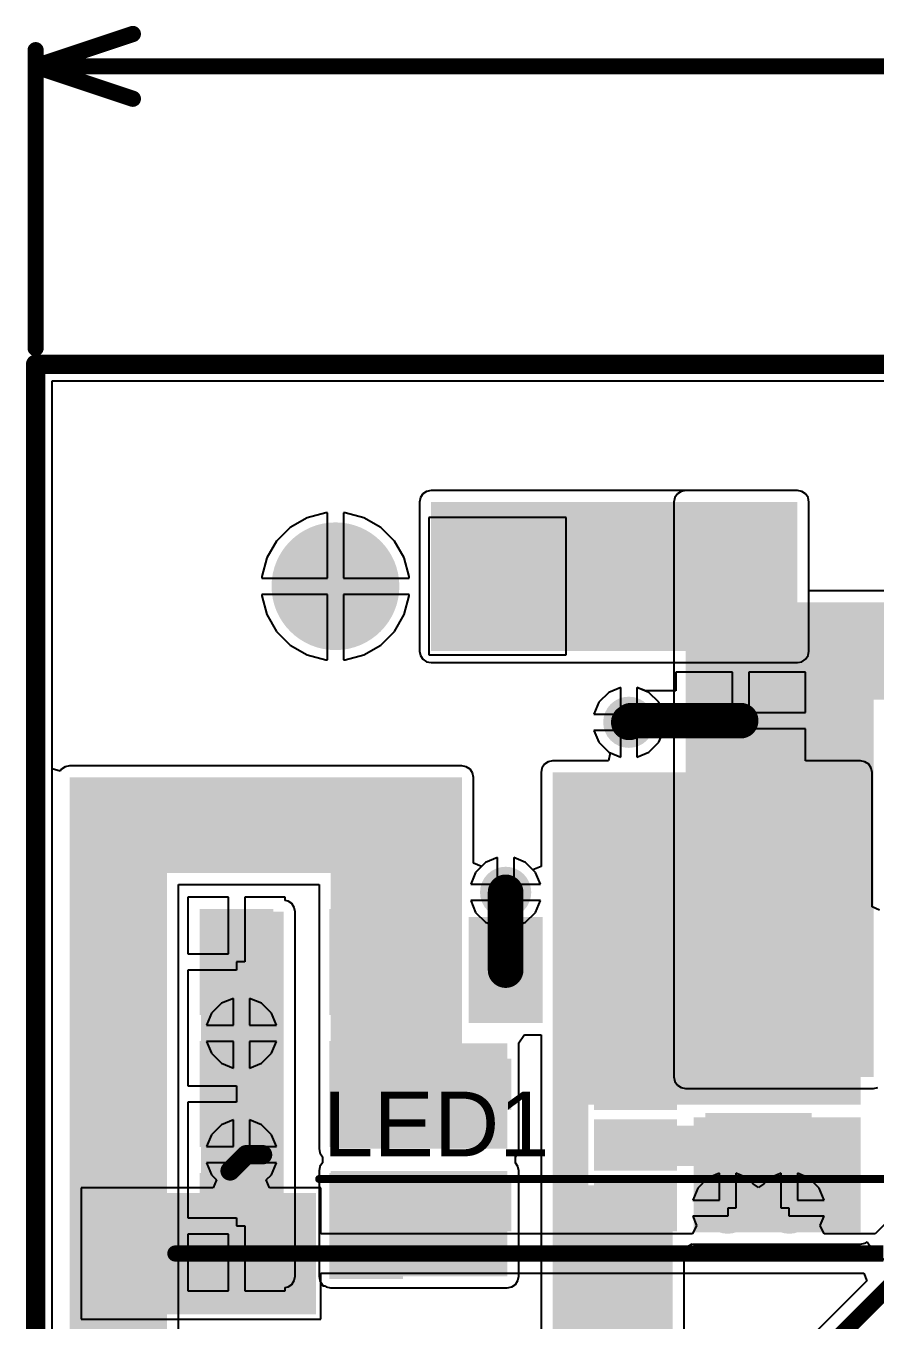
# Model space of a CAD drawing. Header units: millimetres. Extents: x -48 to 200, y -49 to 27.
# Drawn here: x -0.073 to 0.451, y 1.341 to 2.14 of the extents above; entities that cross this region are included whole.
import ezdxf

# ---------------------------------------------------------------- set-up
doc = ezdxf.new("R2010")
doc.units = ezdxf.units.MM
doc.header["$MEASUREMENT"] = 0
for name, color, linetype in [('BottomLayer', 5, 'Continuous'), ('BottomPaste', 16, 'Continuous'), ('BottomSolder', 6, 'Continuous'), ('Mechanical1', 6, 'Continuous'), ('Mechanical2', 216, 'Continuous'), ('MultiLayer', 9, 'Continuous'), ('PadHoleLayer', 156, 'Continuous'), ('TopLayer', 1, 'Continuous'), ('TopOverlay', 2, 'Continuous'), ('TopPaste', 8, 'Continuous'), ('TopSolder', 216, 'Continuous'), ('ViaHoleLayer', 16, 'Continuous')]:
    doc.layers.add(name, color=color, linetype=linetype)
doc.styles.add('Arial', font='', dxfattribs={"height": 0.2})
doc.styles.get('Arial').set_extended_font_data('Arial')

# ---------------------------------------------------------------- blocks, each defined once
blk = doc.blocks.new('ACDC56_41SURKWA_F01_20')
at = {"layer": 'TopLayer'}
blk.add_hatch(color=1, dxfattribs=at).paths.add_polyline_path([(0.44094, -0.48346), (0.30709, -0.48346), (0.30709, -0.41654), (0.44094, -0.41654)])
at = {"layer": 'TopPaste'}
blk.add_hatch(color=8, dxfattribs=at).paths.add_polyline_path([(0.44094, -0.48346), (0.30709, -0.48346), (0.30709, -0.41654), (0.44094, -0.41654)])
at = {"layer": 'TopSolder'}
blk.add_hatch(color=216, dxfattribs=at).paths.add_polyline_path([(0.44494, -0.48746), (0.30309, -0.48746), (0.30309, -0.41254), (0.44494, -0.41254)])
at = {"layer": 'TopOverlay', "const_width": 0.005}
blk.add_lwpolyline([(0.301, -0.496), (-0.303, -0.496)], dxfattribs=at)
at = {"layer": 'TopOverlay', "const_width": 0.0025}
blk.add_lwpolyline([(0.29975, -0.496, 1), (0.30225, -0.496, 1)], format="xyb", close=True, dxfattribs=at)
blk = doc.blocks.new('SOT_23_5_B_38')
at = {"layer": 'BottomLayer'}
for points in [[(-0.07283, 0.04921), (-0.02953, 0.04921), (-0.02953, 0.02559), (-0.07283, 0.02559)], [(0.02953, 0.04921), (0.07283, 0.04921), (0.07283, 0.02559), (0.02953, 0.02559)], [(-0.07283, 0.01181), (-0.02953, 0.01181), (-0.02953, -0.01181), (-0.07283, -0.01181)], [(-0.07283, -0.02559), (-0.02953, -0.02559), (-0.02953, -0.04921), (-0.07283, -0.04921)], [(0.02953, -0.02559), (0.07283, -0.02559), (0.07283, -0.04921), (0.02953, -0.04921)]]:
    blk.add_hatch(color=5, dxfattribs=at).paths.add_polyline_path(points)
at = {"layer": 'BottomPaste'}
for points in [[(-0.07283, 0.04921), (-0.02953, 0.04921), (-0.02953, 0.02559), (-0.07283, 0.02559)], [(0.02953, 0.04921), (0.07283, 0.04921), (0.07283, 0.02559), (0.02953, 0.02559)], [(-0.07283, 0.01181), (-0.02953, 0.01181), (-0.02953, -0.01181), (-0.07283, -0.01181)], [(-0.07283, -0.02559), (-0.02953, -0.02559), (-0.02953, -0.04921), (-0.07283, -0.04921)], [(0.02953, -0.02559), (0.07283, -0.02559), (0.07283, -0.04921), (0.02953, -0.04921)]]:
    blk.add_hatch(color=16, dxfattribs=at).paths.add_polyline_path(points)
at = {"layer": 'BottomSolder'}
for points in [[(-0.07683, 0.05321), (-0.02553, 0.05321), (-0.02553, 0.02159), (-0.07683, 0.02159)], [(0.02553, 0.05321), (0.07683, 0.05321), (0.07683, 0.02159), (0.02553, 0.02159)], [(-0.07683, 0.01581), (-0.02553, 0.01581), (-0.02553, -0.01581), (-0.07683, -0.01581)], [(-0.07683, -0.02159), (-0.02553, -0.02159), (-0.02553, -0.05321), (-0.07683, -0.05321)], [(0.02553, -0.02159), (0.07683, -0.02159), (0.07683, -0.05321), (0.02553, -0.05321)]]:
    blk.add_hatch(color=6, dxfattribs=at).paths.add_polyline_path(points)
blk = doc.blocks.new('022232021_B_51')
at = {"layer": 'BottomLayer'}
blk.add_hatch(color=5, dxfattribs=at).paths.add_polyline_path([(-0.08543, 0.03543), (-0.01457, 0.03543), (-0.01457, -0.03543), (-0.08543, -0.03543)])
h = blk.add_hatch(color=5, dxfattribs=at)
edge = h.paths.add_edge_path()
edge.add_arc((0.05, 0), 0.03543, 0, 360)
at = {"layer": 'BottomSolder'}
blk.add_hatch(color=6, dxfattribs=at).paths.add_polyline_path([(-0.08943, 0.03943), (-0.01057, 0.03943), (-0.01057, -0.03943), (-0.08943, -0.03943)])
h = blk.add_hatch(color=6, dxfattribs=at)
edge = h.paths.add_edge_path()
edge.add_arc((0.05, 0), 0.03943, 0, 360)
at = {"layer": 'MultiLayer'}
blk.add_hatch(color=9, dxfattribs=at).paths.add_polyline_path([(-0.08543, 0.03543), (-0.01457, 0.03543), (-0.01457, -0.03543), (-0.08543, -0.03543)])
h = blk.add_hatch(color=9, dxfattribs=at)
edge = h.paths.add_edge_path()
edge.add_arc((0.05, 0), 0.03543, 0, 360)
at = {"layer": 'PadHoleLayer'}
h = blk.add_hatch(color=156, dxfattribs=at)
edge = h.paths.add_edge_path()
edge.add_arc((-0.05, 0), 0.02008, 0, 360)
h = blk.add_hatch(color=156, dxfattribs=at)
edge = h.paths.add_edge_path()
edge.add_arc((0.05, 0), 0.02008, 0, 360)
at = {"layer": 'TopLayer'}
blk.add_hatch(color=1, dxfattribs=at).paths.add_polyline_path([(-0.08543, 0.03543), (-0.01457, 0.03543), (-0.01457, -0.03543), (-0.08543, -0.03543)])
h = blk.add_hatch(color=1, dxfattribs=at)
edge = h.paths.add_edge_path()
edge.add_arc((0.05, 0), 0.03543, 0, 360)
at = {"layer": 'TopSolder'}
blk.add_hatch(color=216, dxfattribs=at).paths.add_polyline_path([(-0.08943, 0.03943), (-0.01057, 0.03943), (-0.01057, -0.03943), (-0.08943, -0.03943)])
h = blk.add_hatch(color=216, dxfattribs=at)
edge = h.paths.add_edge_path()
edge.add_arc((0.05, 0), 0.03943, 0, 360)
blk = doc.blocks.new('CAP_0805_B_56')
at = {"layer": 'BottomLayer'}
for points in [[(-0.06, 0.03), (-0.02, 0.03), (-0.02, -0.03), (-0.06, -0.03)], [(0.02, 0.03), (0.06, 0.03), (0.06, -0.03), (0.02, -0.03)]]:
    blk.add_hatch(color=5, dxfattribs=at).paths.add_polyline_path(points)
at = {"layer": 'BottomPaste'}
for points in [[(-0.06, 0.03), (-0.02, 0.03), (-0.02, -0.03), (-0.06, -0.03)], [(0.02, 0.03), (0.06, 0.03), (0.06, -0.03), (0.02, -0.03)]]:
    blk.add_hatch(color=16, dxfattribs=at).paths.add_polyline_path(points)
at = {"layer": 'BottomSolder'}
for points in [[(-0.06276, 0.03276), (-0.01724, 0.03276), (-0.01724, -0.03276), (-0.06276, -0.03276)], [(0.01724, 0.03276), (0.06276, 0.03276), (0.06276, -0.03276), (0.01724, -0.03276)]]:
    blk.add_hatch(color=6, dxfattribs=at).paths.add_polyline_path(points)
blk = doc.blocks.new('CAP_0805_B_73')
at = {"layer": 'BottomLayer'}
for points in [[(-0.06, 0.03), (-0.02, 0.03), (-0.02, -0.03), (-0.06, -0.03)], [(0.02, 0.03), (0.06, 0.03), (0.06, -0.03), (0.02, -0.03)]]:
    blk.add_hatch(color=5, dxfattribs=at).paths.add_polyline_path(points)
at = {"layer": 'BottomPaste'}
for points in [[(-0.06, 0.03), (-0.02, 0.03), (-0.02, -0.03), (-0.06, -0.03)], [(0.02, 0.03), (0.06, 0.03), (0.06, -0.03), (0.02, -0.03)]]:
    blk.add_hatch(color=16, dxfattribs=at).paths.add_polyline_path(points)
at = {"layer": 'BottomSolder'}
for points in [[(-0.06276, 0.03276), (-0.01724, 0.03276), (-0.01724, -0.03276), (-0.06276, -0.03276)], [(0.01724, 0.03276), (0.06276, 0.03276), (0.06276, -0.03276), (0.01724, -0.03276)]]:
    blk.add_hatch(color=6, dxfattribs=at).paths.add_polyline_path(points)
blk = doc.blocks.new('CAP_0805_B_74')
at = {"layer": 'BottomLayer'}
for points in [[(-0.06, 0.03), (-0.02, 0.03), (-0.02, -0.03), (-0.06, -0.03)], [(0.02, 0.03), (0.06, 0.03), (0.06, -0.03), (0.02, -0.03)]]:
    blk.add_hatch(color=5, dxfattribs=at).paths.add_polyline_path(points)
at = {"layer": 'BottomPaste'}
for points in [[(-0.06, 0.03), (-0.02, 0.03), (-0.02, -0.03), (-0.06, -0.03)], [(0.02, 0.03), (0.06, 0.03), (0.06, -0.03), (0.02, -0.03)]]:
    blk.add_hatch(color=16, dxfattribs=at).paths.add_polyline_path(points)
at = {"layer": 'BottomSolder'}
for points in [[(-0.06276, 0.03276), (-0.01724, 0.03276), (-0.01724, -0.03276), (-0.06276, -0.03276)], [(0.01724, 0.03276), (0.06276, 0.03276), (0.06276, -0.03276), (0.01724, -0.03276)]]:
    blk.add_hatch(color=6, dxfattribs=at).paths.add_polyline_path(points)
blk = doc.blocks.new('CAP_0805_B_75')
at = {"layer": 'BottomLayer'}
for points in [[(-0.06, 0.03), (-0.02, 0.03), (-0.02, -0.03), (-0.06, -0.03)], [(0.02, 0.03), (0.06, 0.03), (0.06, -0.03), (0.02, -0.03)]]:
    blk.add_hatch(color=5, dxfattribs=at).paths.add_polyline_path(points)
at = {"layer": 'BottomPaste'}
for points in [[(-0.06, 0.03), (-0.02, 0.03), (-0.02, -0.03), (-0.06, -0.03)], [(0.02, 0.03), (0.06, 0.03), (0.06, -0.03), (0.02, -0.03)]]:
    blk.add_hatch(color=16, dxfattribs=at).paths.add_polyline_path(points)
at = {"layer": 'BottomSolder'}
for points in [[(-0.06276, 0.03276), (-0.01724, 0.03276), (-0.01724, -0.03276), (-0.06276, -0.03276)], [(0.01724, 0.03276), (0.06276, 0.03276), (0.06276, -0.03276), (0.01724, -0.03276)]]:
    blk.add_hatch(color=6, dxfattribs=at).paths.add_polyline_path(points)
blk = doc.blocks.new('CAP_0805_B_76')
at = {"layer": 'BottomLayer'}
for points in [[(-0.06, 0.03), (-0.02, 0.03), (-0.02, -0.03), (-0.06, -0.03)], [(0.02, 0.03), (0.06, 0.03), (0.06, -0.03), (0.02, -0.03)]]:
    blk.add_hatch(color=5, dxfattribs=at).paths.add_polyline_path(points)
at = {"layer": 'BottomPaste'}
for points in [[(-0.06, 0.03), (-0.02, 0.03), (-0.02, -0.03), (-0.06, -0.03)], [(0.02, 0.03), (0.06, 0.03), (0.06, -0.03), (0.02, -0.03)]]:
    blk.add_hatch(color=16, dxfattribs=at).paths.add_polyline_path(points)
at = {"layer": 'BottomSolder'}
for points in [[(-0.06276, 0.03276), (-0.01724, 0.03276), (-0.01724, -0.03276), (-0.06276, -0.03276)], [(0.01724, 0.03276), (0.06276, 0.03276), (0.06276, -0.03276), (0.01724, -0.03276)]]:
    blk.add_hatch(color=6, dxfattribs=at).paths.add_polyline_path(points)
blk = doc.blocks.new('CAP_0805_B_77')
at = {"layer": 'BottomLayer'}
for points in [[(-0.06, 0.03), (-0.02, 0.03), (-0.02, -0.03), (-0.06, -0.03)], [(0.02, 0.03), (0.06, 0.03), (0.06, -0.03), (0.02, -0.03)]]:
    blk.add_hatch(color=5, dxfattribs=at).paths.add_polyline_path(points)
at = {"layer": 'BottomPaste'}
for points in [[(-0.06, 0.03), (-0.02, 0.03), (-0.02, -0.03), (-0.06, -0.03)], [(0.02, 0.03), (0.06, 0.03), (0.06, -0.03), (0.02, -0.03)]]:
    blk.add_hatch(color=16, dxfattribs=at).paths.add_polyline_path(points)
at = {"layer": 'BottomSolder'}
for points in [[(-0.06276, 0.03276), (-0.01724, 0.03276), (-0.01724, -0.03276), (-0.06276, -0.03276)], [(0.01724, 0.03276), (0.06276, 0.03276), (0.06276, -0.03276), (0.01724, -0.03276)]]:
    blk.add_hatch(color=6, dxfattribs=at).paths.add_polyline_path(points)

msp = doc.modelspace()

# ---------------------------------------------------------------- hatches: boundary and pattern name
at = {"layer": 'BottomLayer'}
for points in [[(0.177, 1.754), (0.403, 1.754), (0.403, 1.846), (0.177, 1.846)], [(0.252, 1.399), (0.274, 1.399), (0.274, 1.679), (0.252, 1.679)], [(0.27, 1.474), (0.442, 1.474), (0.442, 1.679), (0.27, 1.679)], [(-0.046, 0.955), (0.014, 0.955), (0.014, 1.676), (-0.046, 1.676)], [(-0.046, 1.617), (0.196, 1.617), (0.196, 1.676), (-0.046, 1.676)], [(0.115, 1.4468), (0.196, 1.4468), (0.196, 1.676), (0.115, 1.676)], [(0.035, 1.368), (0.086, 1.368), (0.086, 1.593), (0.035, 1.593)], [(0.115, 1.4468), (0.224, 1.4468), (0.224, 1.5118), (0.115, 1.5118)], [(0.339, 1.395), (0.442, 1.395), (0.442, 1.466), (0.339, 1.466)], [(0.282, 1.436), (0.438, 1.436), (0.438, 1.461), (0.282, 1.461)], [(0.115, 1.368), (0.224, 1.368), (0.224, 1.433), (0.115, 1.433)], [(0.252, 0.757), (0.326, 0.757), (0.326, 1.424), (0.252, 1.424)]]:
    msp.add_hatch(color=5, dxfattribs=at).paths.add_polyline_path(points)
h = msp.add_hatch(color=5, dxfattribs=at)
edge = h.paths.add_edge_path()
edge.add_arc((0.349, 1.829), 0.01181, 0, 360)
h = msp.add_hatch(color=5, dxfattribs=at)
edge = h.paths.add_edge_path()
edge.add_arc((0.387, 1.829), 0.01181, 0, 360)
h = msp.add_hatch(color=5, dxfattribs=at)
edge = h.paths.add_edge_path()
edge.add_arc((0.299, 1.71), 0.01181, 0, 360)
h = msp.add_hatch(color=5, dxfattribs=at)
edge = h.paths.add_edge_path()
edge.add_arc((0.223, 1.605), 0.01181, 0, 360)
h = msp.add_hatch(color=5, dxfattribs=at)
edge = h.paths.add_edge_path()
edge.add_arc((0.424, 1.55), 0.01181, 0, 360)
h = msp.add_hatch(color=5, dxfattribs=at)
edge = h.paths.add_edge_path()
edge.add_arc((0.06, 1.518), 0.01181, 0, 360)
h = msp.add_hatch(color=5, dxfattribs=at)
edge = h.paths.add_edge_path()
edge.add_arc((0.424, 1.512), 0.01181, 0, 360)
h = msp.add_hatch(color=5, dxfattribs=at)
edge = h.paths.add_edge_path()
edge.add_arc((0.06, 1.443), 0.01181, 0, 360)
h = msp.add_hatch(color=5, dxfattribs=at)
edge = h.paths.add_edge_path()
edge.add_arc((0.36, 1.41), 0.01181, 0, 360)
h = msp.add_hatch(color=5, dxfattribs=at)
edge = h.paths.add_edge_path()
edge.add_arc((0.398, 1.41), 0.01181, 0, 360)
at = {"layer": 'BottomSolder'}
h = msp.add_hatch(color=6, dxfattribs=at)
edge = h.paths.add_edge_path()
edge.add_arc((0.349, 1.829), 0.01581, 0, 360)
h = msp.add_hatch(color=6, dxfattribs=at)
edge = h.paths.add_edge_path()
edge.add_arc((0.387, 1.829), 0.01581, 0, 360)
h = msp.add_hatch(color=6, dxfattribs=at)
edge = h.paths.add_edge_path()
edge.add_arc((0.299, 1.71), 0.01581, 0, 360)
h = msp.add_hatch(color=6, dxfattribs=at)
edge = h.paths.add_edge_path()
edge.add_arc((0.223, 1.605), 0.01581, 0, 360)
h = msp.add_hatch(color=6, dxfattribs=at)
edge = h.paths.add_edge_path()
edge.add_arc((0.424, 1.55), 0.01581, 0, 360)
h = msp.add_hatch(color=6, dxfattribs=at)
edge = h.paths.add_edge_path()
edge.add_arc((0.06, 1.518), 0.01581, 0, 360)
h = msp.add_hatch(color=6, dxfattribs=at)
edge = h.paths.add_edge_path()
edge.add_arc((0.424, 1.512), 0.01581, 0, 360)
h = msp.add_hatch(color=6, dxfattribs=at)
edge = h.paths.add_edge_path()
edge.add_arc((0.06, 1.443), 0.01581, 0, 360)
h = msp.add_hatch(color=6, dxfattribs=at)
edge = h.paths.add_edge_path()
edge.add_arc((0.36, 1.41), 0.01581, 0, 360)
h = msp.add_hatch(color=6, dxfattribs=at)
edge = h.paths.add_edge_path()
edge.add_arc((0.398, 1.41), 0.01581, 0, 360)
at = {"layer": 'TopLayer'}
for points in [[(0.334, 1.491), (0.403, 1.491), (0.403, 1.846), (0.334, 1.846)], [(0.339, 1.724), (0.707, 1.724), (0.707, 1.784), (0.339, 1.784)], [(0.339, 1.491), (0.45, 1.491), (0.45, 1.764), (0.339, 1.764)]]:
    msp.add_hatch(color=1, dxfattribs=at).paths.add_polyline_path(points)
h = msp.add_hatch(color=1, dxfattribs=at)
edge = h.paths.add_edge_path()
edge.add_arc((0.349, 1.829), 0.01181, 0, 360)
h = msp.add_hatch(color=1, dxfattribs=at)
edge = h.paths.add_edge_path()
edge.add_arc((0.387, 1.829), 0.01181, 0, 360)
h = msp.add_hatch(color=1, dxfattribs=at)
edge = h.paths.add_edge_path()
edge.add_arc((0.299, 1.71), 0.01181, 0, 360)
h = msp.add_hatch(color=1, dxfattribs=at)
edge = h.paths.add_edge_path()
edge.add_arc((0.223, 1.605), 0.01181, 0, 360)
h = msp.add_hatch(color=1, dxfattribs=at)
edge = h.paths.add_edge_path()
edge.add_arc((0.424, 1.55), 0.01181, 0, 360)
h = msp.add_hatch(color=1, dxfattribs=at)
edge = h.paths.add_edge_path()
edge.add_arc((0.06, 1.518), 0.01181, 0, 360)
h = msp.add_hatch(color=1, dxfattribs=at)
edge = h.paths.add_edge_path()
edge.add_arc((0.424, 1.512), 0.01181, 0, 360)
h = msp.add_hatch(color=1, dxfattribs=at)
edge = h.paths.add_edge_path()
edge.add_arc((0.06, 1.443), 0.01181, 0, 360)
h = msp.add_hatch(color=1, dxfattribs=at)
edge = h.paths.add_edge_path()
edge.add_arc((0.36, 1.41), 0.01181, 0, 360)
h = msp.add_hatch(color=1, dxfattribs=at)
edge = h.paths.add_edge_path()
edge.add_arc((0.398, 1.41), 0.01181, 0, 360)
at = {"layer": 'TopSolder'}
h = msp.add_hatch(color=216, dxfattribs=at)
edge = h.paths.add_edge_path()
edge.add_arc((0.349, 1.829), 0.01581, 0, 360)
h = msp.add_hatch(color=216, dxfattribs=at)
edge = h.paths.add_edge_path()
edge.add_arc((0.387, 1.829), 0.01581, 0, 360)
h = msp.add_hatch(color=216, dxfattribs=at)
edge = h.paths.add_edge_path()
edge.add_arc((0.299, 1.71), 0.01581, 0, 360)
h = msp.add_hatch(color=216, dxfattribs=at)
edge = h.paths.add_edge_path()
edge.add_arc((0.223, 1.605), 0.01581, 0, 360)
h = msp.add_hatch(color=216, dxfattribs=at)
edge = h.paths.add_edge_path()
edge.add_arc((0.424, 1.55), 0.01581, 0, 360)
h = msp.add_hatch(color=216, dxfattribs=at)
edge = h.paths.add_edge_path()
edge.add_arc((0.06, 1.518), 0.01581, 0, 360)
h = msp.add_hatch(color=216, dxfattribs=at)
edge = h.paths.add_edge_path()
edge.add_arc((0.424, 1.512), 0.01581, 0, 360)
h = msp.add_hatch(color=216, dxfattribs=at)
edge = h.paths.add_edge_path()
edge.add_arc((0.06, 1.443), 0.01581, 0, 360)
h = msp.add_hatch(color=216, dxfattribs=at)
edge = h.paths.add_edge_path()
edge.add_arc((0.36, 1.41), 0.01581, 0, 360)
h = msp.add_hatch(color=216, dxfattribs=at)
edge = h.paths.add_edge_path()
edge.add_arc((0.398, 1.41), 0.01581, 0, 360)
at = {"layer": 'ViaHoleLayer'}
h = msp.add_hatch(color=16, dxfattribs=at)
edge = h.paths.add_edge_path()
edge.add_arc((0.349, 1.829), 0.00591, 0, 360)
h = msp.add_hatch(color=16, dxfattribs=at)
edge = h.paths.add_edge_path()
edge.add_arc((0.387, 1.829), 0.00591, 0, 360)
h = msp.add_hatch(color=16, dxfattribs=at)
edge = h.paths.add_edge_path()
edge.add_arc((0.299, 1.71), 0.00591, 0, 360)
h = msp.add_hatch(color=16, dxfattribs=at)
edge = h.paths.add_edge_path()
edge.add_arc((0.223, 1.605), 0.00591, 0, 360)
h = msp.add_hatch(color=16, dxfattribs=at)
edge = h.paths.add_edge_path()
edge.add_arc((0.424, 1.55), 0.00591, 0, 360)
h = msp.add_hatch(color=16, dxfattribs=at)
edge = h.paths.add_edge_path()
edge.add_arc((0.06, 1.518), 0.00591, 0, 360)
h = msp.add_hatch(color=16, dxfattribs=at)
edge = h.paths.add_edge_path()
edge.add_arc((0.424, 1.512), 0.00591, 0, 360)
h = msp.add_hatch(color=16, dxfattribs=at)
edge = h.paths.add_edge_path()
edge.add_arc((0.06, 1.443), 0.00591, 0, 360)
h = msp.add_hatch(color=16, dxfattribs=at)
edge = h.paths.add_edge_path()
edge.add_arc((0.36, 1.41), 0.00591, 0, 360)
h = msp.add_hatch(color=16, dxfattribs=at)
edge = h.paths.add_edge_path()
edge.add_arc((0.398, 1.41), 0.00591, 0, 360)

# ---------------------------------------------------------------- linework, layer by layer
at = {"layer": 'BottomLayer'}
for p, q in [((-0.0568, 1.68124), (-0.0568, 1.9208)), ((-0.0568, 1.9208), (3.9228, 1.9208)), ((0.17041, 1.84873), (0.16986, 1.846)), ((0.16986, 1.846), (0.16986, 1.754)), ((0.17195, 1.85105), (0.17041, 1.84873)), ((0.17427, 1.85259), (0.17195, 1.85105)), ((0.177, 1.85314), (0.17427, 1.85259)), ((0.403, 1.85314), (0.177, 1.85314)), ((0.40573, 1.85259), (0.403, 1.85314)), ((0.40805, 1.85105), (0.40573, 1.85259)), ((0.40959, 1.84873), (0.40805, 1.85105)), ((0.41014, 1.846), (0.40959, 1.84873)), ((0.41014, 1.754), (0.41014, 1.846)), ((0.11202, 1.83943), (0.10046, 1.83634)), ((0.113, 1.83943), (0.11202, 1.83943)), ((0.113, 1.799), (0.113, 1.83943)), ((0.12398, 1.83943), (0.123, 1.83943)), ((0.123, 1.83943), (0.123, 1.799)), ((0.13554, 1.83634), (0.12398, 1.83943)), ((0.0901, 1.83036), (0.08164, 1.8219)), ((0.10046, 1.83634), (0.0901, 1.83036)), ((0.1459, 1.83036), (0.13554, 1.83634)), ((0.15436, 1.8219), (0.1459, 1.83036)), ((0.08164, 1.8219), (0.07566, 1.81154)), ((0.16034, 1.81154), (0.15436, 1.8219)), ((0.07566, 1.81154), (0.07257, 1.79998)), ((0.16343, 1.79998), (0.16034, 1.81154)), ((0.07257, 1.79998), (0.07257, 1.799)), ((0.07257, 1.799), (0.113, 1.799)), ((0.123, 1.799), (0.16343, 1.799)), ((0.16343, 1.799), (0.16343, 1.79998)), ((0.113, 1.789), (0.07257, 1.789)), ((0.07257, 1.789), (0.07257, 1.78802)), ((0.07257, 1.78802), (0.07566, 1.77646)), ((0.113, 1.74857), (0.113, 1.789)), ((0.16343, 1.789), (0.123, 1.789)), ((0.123, 1.789), (0.123, 1.74857)), ((0.16034, 1.77646), (0.16343, 1.78802)), ((0.16343, 1.78802), (0.16343, 1.789)), ((0.07566, 1.77646), (0.08164, 1.7661)), ((0.15436, 1.7661), (0.16034, 1.77646)), ((0.08164, 1.7661), (0.0901, 1.75764)), ((0.1459, 1.75764), (0.15436, 1.7661)), ((0.0901, 1.75764), (0.10046, 1.75166)), ((0.10046, 1.75166), (0.11202, 1.74857)), ((0.12398, 1.74857), (0.13554, 1.75166)), ((0.13554, 1.75166), (0.1459, 1.75764)), ((0.16986, 1.754), (0.17041, 1.75127)), ((0.17041, 1.75127), (0.17195, 1.74895)), ((0.40805, 1.74895), (0.40959, 1.75127)), ((0.40959, 1.75127), (0.41014, 1.754)), ((0.11202, 1.74857), (0.113, 1.74857)), ((0.123, 1.74857), (0.12398, 1.74857)), ((0.17195, 1.74895), (0.17427, 1.74741)), ((0.17427, 1.74741), (0.177, 1.74686)), ((0.177, 1.74686), (0.403, 1.74686)), ((0.403, 1.74686), (0.40573, 1.74741)), ((0.40573, 1.74741), (0.40805, 1.74895)), ((0.363, 1.741), (0.328, 1.741)), ((0.328, 1.741), (0.328, 1.72935)), ((0.363, 1.711), (0.363, 1.741)), ((0.408, 1.741), (0.373, 1.741)), ((0.373, 1.741), (0.373, 1.716)), ((0.408, 1.716), (0.408, 1.741)), ((0.28665, 1.72849), (0.28051, 1.72235)), ((0.294, 1.73154), (0.28665, 1.72849)), ((0.294, 1.715), (0.294, 1.73154)), ((0.30927, 1.72935), (0.304, 1.73154)), ((0.304, 1.73154), (0.304, 1.71)), ((0.328, 1.72935), (0.30927, 1.72935)), ((0.28051, 1.72235), (0.27746, 1.715)), ((0.27746, 1.715), (0.294, 1.715)), ((0.368, 1.711), (0.363, 1.711)), ((0.368, 1.706), (0.368, 1.711)), ((0.373, 1.716), (0.408, 1.716)), ((0.299, 1.705), (0.27746, 1.705)), ((0.27746, 1.705), (0.28051, 1.69765)), ((0.304, 1.71), (0.299, 1.71)), ((0.299, 1.71), (0.299, 1.705)), ((0.408, 1.706), (0.368, 1.706)), ((0.408, 1.68614), (0.408, 1.706)), ((0.28051, 1.69765), (0.28665, 1.69151)), ((0.28754, 1.69114), (0.28655, 1.68614)), ((0.28665, 1.69151), (0.28754, 1.69114)), ((-0.0518, 1.67991), (-0.0568, 1.68124)), ((-0.05105, 1.68105), (-0.0518, 1.67991)), ((-0.04873, 1.68259), (-0.05105, 1.68105)), ((-0.046, 1.68314), (-0.04873, 1.68259)), ((0.196, 1.68314), (-0.046, 1.68314)), ((0.19873, 1.68259), (0.196, 1.68314)), ((0.20105, 1.68105), (0.19873, 1.68259)), ((0.20259, 1.67873), (0.20105, 1.68105)), ((0.20314, 1.676), (0.20259, 1.67873)), ((0.24541, 1.68173), (0.24486, 1.679)), ((0.24486, 1.679), (0.24486, 1.62105)), ((0.24695, 1.68405), (0.24541, 1.68173)), ((0.24927, 1.68559), (0.24695, 1.68405)), ((0.252, 1.68614), (0.24927, 1.68559)), ((0.28655, 1.68614), (0.252, 1.68614)), ((0.442, 1.68614), (0.408, 1.68614)), ((0.44473, 1.68559), (0.442, 1.68614)), ((0.44705, 1.68405), (0.44473, 1.68559)), ((0.44859, 1.68173), (0.44705, 1.68405)), ((0.44914, 1.679), (0.44859, 1.68173)), ((0.44914, 1.59597), (0.44914, 1.679)), ((0.20314, 1.62305), (0.20314, 1.676)), ((0.20814, 1.62098), (0.20314, 1.62305)), ((0.21065, 1.62349), (0.20814, 1.62098)), ((0.218, 1.62654), (0.21065, 1.62349)), ((0.218, 1.605), (0.218, 1.62654)), ((0.23535, 1.62349), (0.228, 1.62654)), ((0.228, 1.62654), (0.228, 1.605)), ((0.23986, 1.61898), (0.23535, 1.62349)), ((0.24486, 1.62105), (0.23986, 1.61898)), ((0.02114, 1.04914), (0.02114, 1.60986)), ((0.02114, 1.60986), (0.10786, 1.60986)), ((0.10786, 1.60986), (0.10786, 1.5118)), ((0.052, 1.602), (0.027, 1.602)), ((0.027, 1.602), (0.027, 1.567)), ((0.052, 1.567), (0.052, 1.602)), ((0.087, 1.602), (0.062, 1.602)), ((0.062, 1.602), (0.062, 1.562)), ((0.087, 1.59994), (0.087, 1.602)), ((0.08873, 1.59959), (0.087, 1.59994)), ((0.09105, 1.59805), (0.08873, 1.59959)), ((0.228, 1.605), (0.218, 1.605)), ((0.09259, 1.59573), (0.09105, 1.59805)), ((0.09314, 1.593), (0.09259, 1.59573)), ((0.09314, 1.368), (0.09314, 1.593)), ((0.45376, 1.59406), (0.44914, 1.59597)), ((0.027, 1.567), (0.052, 1.567)), ((0.062, 1.562), (0.057, 1.562)), ((0.057, 1.562), (0.057, 1.557)), ((0.057, 1.557), (0.027, 1.557)), ((0.027, 1.557), (0.027, 1.5255)), ((0.027, 1.5255), (0.027, 1.522)), ((0.027, 1.522), (0.027, 1.522)), ((0.027, 1.522), (0.027, 1.5205)), ((0.027, 1.5205), (0.027, 1.5205)), ((0.027, 1.5205), (0.027, 1.4855)), ((0.10786, 1.5118), (0.10786, 1.4468)), ((0.2311, 1.512), (0.2343, 1.5167)), ((0.23114, 1.5118), (0.2311, 1.512)), ((0.23114, 1.4468), (0.23114, 1.5118)), ((0.2343, 1.5167), (0.23481, 1.517)), ((0.23481, 1.517), (0.24486, 1.517)), ((0.24486, 1.517), (0.24486, 1.424)), ((0.027, 1.4855), (0.057, 1.4855)), ((0.057, 1.4855), (0.057, 1.4755)), ((0.057, 1.4755), (0.027, 1.4755)), ((0.027, 1.4755), (0.027, 1.444)), ((0.10786, 1.4468), (0.10841, 1.44407)), ((0.23059, 1.44407), (0.23114, 1.4468)), ((0.027, 1.444), (0.027, 1.4405)), ((0.027, 1.4405), (0.027, 1.4405)), ((0.027, 1.4405), (0.027, 1.439)), ((0.027, 1.439), (0.027, 1.439)), ((0.027, 1.439), (0.027, 1.404)), ((0.10841, 1.44407), (0.10995, 1.44176)), ((0.10995, 1.44176), (0.10995, 1.43805)), ((0.22905, 1.44176), (0.23059, 1.44407)), ((0.22905, 1.43805), (0.22905, 1.44176)), ((0.10841, 1.43573), (0.10786, 1.433)), ((0.10786, 1.433), (0.10786, 1.368)), ((0.10995, 1.43805), (0.10841, 1.43573)), ((0.23059, 1.43573), (0.22905, 1.43805)), ((0.23114, 1.433), (0.23059, 1.43573)), ((0.23114, 1.368), (0.23114, 1.433)), ((0.24486, 1.424), (0.24486, 1.399)), ((0.027, 1.404), (0.057, 1.404)), ((0.057, 1.404), (0.057, 1.399)), ((0.057, 1.399), (0.062, 1.399)), ((0.062, 1.399), (0.062, 1.359)), ((0.24486, 1.399), (0.24486, 1.05115)), ((0.052, 1.394), (0.027, 1.394)), ((0.027, 1.394), (0.027, 1.359)), ((0.052, 1.359), (0.052, 1.394)), ((0.33314, 1.38449), (0.33386, 1.38539)), ((0.33314, 0.77814), (0.33314, 1.38449)), ((0.33386, 1.38539), (0.33814, 1.38803)), ((0.33814, 1.38803), (0.339, 1.38786)), ((0.339, 1.38786), (0.442, 1.38786)), ((0.442, 1.38786), (0.44473, 1.38841)), ((0.44473, 1.38841), (0.44603, 1.38928)), ((0.44603, 1.38928), (0.44735, 1.38731)), ((0.44735, 1.38731), (0.56331, 1.27135)), ((0.09259, 1.36527), (0.09314, 1.368)), ((0.10786, 1.368), (0.10841, 1.36527)), ((0.23059, 1.36527), (0.23114, 1.368)), ((0.027, 1.359), (0.052, 1.359)), ((0.062, 1.359), (0.087, 1.359)), ((0.087, 1.36106), (0.08873, 1.36141)), ((0.087, 1.359), (0.087, 1.36106)), ((0.08873, 1.36141), (0.09105, 1.36295)), ((0.09105, 1.36295), (0.09259, 1.36527)), ((0.10841, 1.36527), (0.10995, 1.36295)), ((0.10995, 1.36295), (0.11, 1.36292)), ((0.11, 1.36292), (0.11, 1.362)), ((0.11, 1.362), (0.11138, 1.362)), ((0.11138, 1.362), (0.11227, 1.36141)), ((0.11227, 1.36141), (0.115, 1.36086)), ((0.115, 1.36086), (0.224, 1.36086)), ((0.224, 1.36086), (0.22673, 1.36141)), ((0.22673, 1.36141), (0.22905, 1.36295)), ((0.22905, 1.36295), (0.23059, 1.36527))]:
    msp.add_line(p, q, dxfattribs=at)
for points, const_width in [([(0.299, 1.71), (0.29944, 1.71)], 0.022), ([(0.29944, 1.71), (0.30044, 1.711)], 0.022), ([(0.30044, 1.711), (0.368, 1.711)], 0.022), ([(0.223, 1.557), (0.223, 1.605)], 0.022), ([(0.053, 1.433), (0.063, 1.443)], 0.012), ([(0.063, 1.443), (0.073, 1.443)], 0.012)]:
    msp.add_lwpolyline(points, dxfattribs=dict(at, const_width=const_width))
for points, const_width in [([(0.2935, 1.71, 1), (0.3045, 1.71, 1)], 0.011), ([(0.29394, 1.71, 1), (0.30494, 1.71, 1)], 0.011), ([(0.29394, 1.71, 1), (0.30494, 1.71, 1)], 0.011), ([(0.29494, 1.711, 1), (0.30594, 1.711, 1)], 0.011), ([(0.29494, 1.711, 1), (0.30594, 1.711, 1)], 0.011), ([(0.3625, 1.711, 1), (0.3735, 1.711, 1)], 0.011), ([(0.2175, 1.605, 1), (0.2285, 1.605, 1)], 0.011), ([(0.2175, 1.557, 1), (0.2285, 1.557, 1)], 0.011), ([(0.06, 1.443, 1), (0.066, 1.443, 1)], 0.006), ([(0.06, 1.443, 1), (0.066, 1.443, 1)], 0.006), ([(0.07, 1.443, 1), (0.076, 1.443, 1)], 0.006), ([(0.05, 1.433, 1), (0.056, 1.433, 1)], 0.006)]:
    msp.add_lwpolyline(points, format="xyb", close=True, dxfattribs=dict(at, const_width=const_width))
at = {"layer": 'Mechanical1', "const_width": 0.01}
for points in [[(-0.067, 2.115), (-0.007, 2.135)], [(-0.067, 1.941), (-0.067, 2.125)], [(-0.067, 2.115), (-0.007, 2.095)], [(-0.067, 2.115), (1.671, 2.115)]]:
    msp.add_lwpolyline(points, dxfattribs=at)
at = {"layer": 'Mechanical1', "const_width": 0.005}
for points in [[(-0.0095, 2.135, 1), (-0.0045, 2.135, 1)], [(-0.0695, 2.125, 1), (-0.0645, 2.125, 1)], [(-0.0695, 2.115, 1), (-0.0645, 2.115, 1)], [(-0.0695, 2.115, 1), (-0.0645, 2.115, 1)], [(-0.0695, 2.115, 1), (-0.0645, 2.115, 1)], [(-0.0095, 2.095, 1), (-0.0045, 2.095, 1)], [(-0.0695, 1.941, 1), (-0.0645, 1.941, 1)]]:
    msp.add_lwpolyline(points, format="xyb", close=True, dxfattribs=at)
at = {"layer": 'Mechanical2', "const_width": 0.012}
for points in [[(-0.067, -0.069), (-0.067, 1.931)], [(-0.067, 1.931), (3.933, 1.931)]]:
    msp.add_lwpolyline(points, dxfattribs=at)
at = {"layer": 'Mechanical2', "const_width": 0.006}
msp.add_lwpolyline([(-0.07, 1.931, 1), (-0.064, 1.931, 1)], format="xyb", close=True, dxfattribs=at)
msp.add_lwpolyline([(-0.07, 1.931, 1), (-0.064, 1.931, 1)], format="xyb", close=True, dxfattribs=at)
at = {"layer": 'TopLayer'}
for p, q in [((-0.0568, -0.0588), (-0.0568, 1.9208)), ((-0.0568, 1.9208), (0.89597, 1.9208)), ((0.32741, 1.84873), (0.32686, 1.846)), ((0.32686, 1.846), (0.32686, 1.491)), ((0.32895, 1.85105), (0.32741, 1.84873)), ((0.33127, 1.85259), (0.32895, 1.85105)), ((0.334, 1.85314), (0.33127, 1.85259)), ((0.403, 1.85314), (0.334, 1.85314)), ((0.40573, 1.85259), (0.403, 1.85314)), ((0.40805, 1.85105), (0.40573, 1.85259)), ((0.40959, 1.84873), (0.40805, 1.85105)), ((0.41014, 1.846), (0.40959, 1.84873)), ((0.41014, 1.79114), (0.41014, 1.846)), ((0.11202, 1.83943), (0.10046, 1.83634)), ((0.113, 1.83943), (0.11202, 1.83943)), ((0.113, 1.799), (0.113, 1.83943)), ((0.12398, 1.83943), (0.123, 1.83943)), ((0.123, 1.83943), (0.123, 1.799)), ((0.13554, 1.83634), (0.12398, 1.83943)), ((0.0901, 1.83036), (0.08164, 1.8219)), ((0.10046, 1.83634), (0.0901, 1.83036)), ((0.1459, 1.83036), (0.13554, 1.83634)), ((0.15436, 1.8219), (0.1459, 1.83036)), ((0.26043, 1.83643), (0.17557, 1.83643)), ((0.17557, 1.83643), (0.17557, 1.75157)), ((0.26043, 1.75157), (0.26043, 1.83643)), ((0.08164, 1.8219), (0.07566, 1.81154)), ((0.16034, 1.81154), (0.15436, 1.8219)), ((0.07566, 1.81154), (0.07257, 1.79998)), ((0.16343, 1.79998), (0.16034, 1.81154)), ((0.07257, 1.79998), (0.07257, 1.799)), ((0.07257, 1.799), (0.113, 1.799)), ((0.123, 1.799), (0.16343, 1.799)), ((0.16343, 1.799), (0.16343, 1.79998)), ((0.707, 1.79114), (0.41014, 1.79114)), ((0.113, 1.789), (0.07257, 1.789)), ((0.07257, 1.789), (0.07257, 1.78802)), ((0.07257, 1.78802), (0.07566, 1.77646)), ((0.113, 1.74857), (0.113, 1.789)), ((0.16343, 1.789), (0.123, 1.789)), ((0.123, 1.789), (0.123, 1.74857)), ((0.16034, 1.77646), (0.16343, 1.78802)), ((0.16343, 1.78802), (0.16343, 1.789)), ((0.07566, 1.77646), (0.08164, 1.7661)), ((0.15436, 1.7661), (0.16034, 1.77646)), ((0.08164, 1.7661), (0.0901, 1.75764)), ((0.1459, 1.75764), (0.15436, 1.7661)), ((0.0901, 1.75764), (0.10046, 1.75166)), ((0.10046, 1.75166), (0.11202, 1.74857)), ((0.12398, 1.74857), (0.13554, 1.75166)), ((0.13554, 1.75166), (0.1459, 1.75764)), ((0.17557, 1.75157), (0.26043, 1.75157)), ((0.11202, 1.74857), (0.113, 1.74857)), ((0.123, 1.74857), (0.12398, 1.74857)), ((0.28665, 1.72849), (0.28051, 1.72235)), ((0.294, 1.73154), (0.28665, 1.72849)), ((0.294, 1.715), (0.294, 1.73154)), ((0.31135, 1.72849), (0.304, 1.73154)), ((0.304, 1.73154), (0.304, 1.715)), ((0.31749, 1.72235), (0.31135, 1.72849)), ((0.28051, 1.72235), (0.27746, 1.715)), ((0.32054, 1.715), (0.31749, 1.72235)), ((0.27746, 1.715), (0.294, 1.715)), ((0.304, 1.715), (0.32054, 1.715)), ((0.294, 1.705), (0.27746, 1.705)), ((0.27746, 1.705), (0.28051, 1.69765)), ((0.294, 1.68846), (0.294, 1.705)), ((0.32054, 1.705), (0.304, 1.705)), ((0.304, 1.705), (0.304, 1.68846)), ((0.31749, 1.69765), (0.32054, 1.705)), ((0.28051, 1.69765), (0.28665, 1.69151)), ((0.31135, 1.69151), (0.31749, 1.69765)), ((0.28665, 1.69151), (0.294, 1.68846)), ((0.304, 1.68846), (0.31135, 1.69151)), ((0.21065, 1.62349), (0.20451, 1.61735)), ((0.218, 1.62654), (0.21065, 1.62349)), ((0.218, 1.61), (0.218, 1.62654)), ((0.23535, 1.62349), (0.228, 1.62654)), ((0.228, 1.62654), (0.228, 1.61)), ((0.24149, 1.61735), (0.23535, 1.62349)), ((0.20451, 1.61735), (0.20146, 1.61)), ((0.24454, 1.61), (0.24149, 1.61735)), ((0.67584, 1.61915), (0.45093, 1.39424)), ((0.20146, 1.61), (0.218, 1.61)), ((0.228, 1.61), (0.24454, 1.61)), ((0.218, 1.6), (0.20146, 1.6)), ((0.20146, 1.6), (0.20451, 1.59265)), ((0.218, 1.58346), (0.218, 1.6)), ((0.24454, 1.6), (0.228, 1.6)), ((0.228, 1.6), (0.228, 1.58346)), ((0.24149, 1.59265), (0.24454, 1.6)), ((0.20451, 1.59265), (0.21065, 1.58651)), ((0.23535, 1.58651), (0.24149, 1.59265)), ((0.21065, 1.58651), (0.218, 1.58346)), ((0.228, 1.58346), (0.23535, 1.58651)), ((0.04765, 1.53649), (0.04151, 1.53035)), ((0.055, 1.53954), (0.04765, 1.53649)), ((0.055, 1.523), (0.055, 1.53954)), ((0.07235, 1.53649), (0.065, 1.53954)), ((0.065, 1.53954), (0.065, 1.523)), ((0.07849, 1.53035), (0.07235, 1.53649)), ((0.04151, 1.53035), (0.03846, 1.523)), ((0.08154, 1.523), (0.07849, 1.53035)), ((0.03846, 1.523), (0.055, 1.523)), ((0.065, 1.523), (0.08154, 1.523)), ((0.055, 1.513), (0.03846, 1.513)), ((0.03846, 1.513), (0.04151, 1.50565)), ((0.055, 1.49646), (0.055, 1.513)), ((0.08154, 1.513), (0.065, 1.513)), ((0.065, 1.513), (0.065, 1.49646)), ((0.07849, 1.50565), (0.08154, 1.513)), ((0.04151, 1.50565), (0.04765, 1.49951)), ((0.07235, 1.49951), (0.07849, 1.50565)), ((0.04765, 1.49951), (0.055, 1.49646)), ((0.065, 1.49646), (0.07235, 1.49951)), ((0.32686, 1.491), (0.32741, 1.48827)), ((0.32741, 1.48827), (0.32895, 1.48595)), ((0.32895, 1.48595), (0.33127, 1.48441)), ((0.33127, 1.48441), (0.334, 1.48386)), ((0.334, 1.48386), (0.45, 1.48386)), ((0.45, 1.48386), (0.45273, 1.48441)), ((0.055, 1.46454), (0.04765, 1.46149)), ((0.055, 1.448), (0.055, 1.46454)), ((0.07235, 1.46149), (0.065, 1.46454)), ((0.065, 1.46454), (0.065, 1.448)), ((0.04151, 1.45535), (0.03846, 1.448)), ((0.04765, 1.46149), (0.04151, 1.45535)), ((0.07849, 1.45535), (0.07235, 1.46149)), ((0.08154, 1.448), (0.07849, 1.45535)), ((0.03846, 1.448), (0.055, 1.448)), ((0.065, 1.448), (0.08154, 1.448)), ((0.08154, 1.438), (0.03846, 1.438)), ((0.03846, 1.438), (0.04151, 1.43065)), ((0.04151, 1.43065), (0.04469, 1.42746)), ((0.07531, 1.42746), (0.07849, 1.43065)), ((0.07849, 1.43065), (0.08154, 1.438)), ((0.355, 1.43154), (0.34765, 1.42849)), ((0.355, 1.415), (0.355, 1.43154)), ((0.37235, 1.42849), (0.365, 1.43154)), ((0.365, 1.43154), (0.365, 1.41)), ((0.393, 1.43154), (0.38565, 1.42849)), ((0.393, 1.41), (0.393, 1.43154)), ((0.41035, 1.42849), (0.403, 1.43154)), ((0.403, 1.43154), (0.403, 1.415)), ((0.04262, 1.42246), (-0.03894, 1.42246)), ((-0.03894, 1.42246), (-0.03894, 1.34154)), ((0.04469, 1.42746), (0.04262, 1.42246)), ((0.07738, 1.42246), (0.07531, 1.42746)), ((0.10891, 1.42246), (0.07738, 1.42246)), ((0.10891, 1.39424), (0.10891, 1.42246)), ((0.34765, 1.42849), (0.34151, 1.42235)), ((0.37573, 1.42511), (0.37235, 1.42849)), ((0.379, 1.42273), (0.37573, 1.42511)), ((0.38227, 1.42511), (0.379, 1.42273)), ((0.38565, 1.42849), (0.38227, 1.42511)), ((0.41649, 1.42235), (0.41035, 1.42849)), ((0.34151, 1.42235), (0.33846, 1.415)), ((0.33846, 1.415), (0.355, 1.415)), ((0.403, 1.415), (0.41954, 1.415)), ((0.41954, 1.415), (0.41649, 1.42235)), ((0.365, 1.41), (0.36, 1.41)), ((0.36, 1.41), (0.36, 1.405)), ((0.398, 1.41), (0.393, 1.41)), ((0.398, 1.405), (0.398, 1.41)), ((0.34085, 1.39924), (0.33839, 1.39424)), ((0.36, 1.405), (0.33846, 1.405)), ((0.33846, 1.405), (0.34085, 1.39924)), ((0.41954, 1.405), (0.398, 1.405)), ((0.41715, 1.39924), (0.41954, 1.405)), ((0.41961, 1.39424), (0.41715, 1.39924)), ((0.33839, 1.39424), (0.10891, 1.39424)), ((0.45093, 1.39424), (0.41961, 1.39424)), ((0.10891, 1.34154), (0.10891, 1.36976)), ((0.10891, 1.36976), (0.44397, 1.36976)), ((0.44397, 1.36976), (0.44588, 1.36515)), ((0.44588, 1.36515), (0.37497, 1.29424)), ((-0.03894, 1.34154), (0.10891, 1.34154))]:
    msp.add_line(p, q, dxfattribs=at)
at = {"layer": 'TopLayer', "const_width": 0.01}
for points in [[(0.38004, 1.282), (0.78504, 1.687)], [(0.01923, 1.382), (0.03498, 1.382)], [(0.03498, 1.382), (0.456, 1.382)]]:
    msp.add_lwpolyline(points, dxfattribs=at)
at = {"layer": 'TopLayer', "const_width": 0.005}
for points in [[(0.01673, 1.382, 1), (0.02173, 1.382, 1)], [(0.03248, 1.382, 1), (0.03748, 1.382, 1)], [(0.03248, 1.382, 1), (0.03748, 1.382, 1)]]:
    msp.add_lwpolyline(points, format="xyb", close=True, dxfattribs=at)

# ---------------------------------------------------------------- block references
for name, p, rotation in [('022232021_B_51', (0.168, 1.794), 180), ('CAP_0805_B_56', (0.368, 1.751), 90), ('CAP_0805_B_77', (0.263, 1.557), 180), ('CAP_0805_B_76', (0.379, 1.486), 90), ('SOT_23_5_B_38', (0.252, 1.449), 180), ('ACDC56_41SURKWA_F01_20', (0.409, 0.932), 180)]:
    msp.add_blockref(name, p, dxfattribs=dict(rotation=rotation))
for name, p in [('CAP_0805_B_74', (0.097, 1.562)), ('CAP_0805_B_75', (0.097, 1.4805)), ('CAP_0805_B_73', (0.097, 1.399))]:
    msp.add_blockref(name, p)

# ---------------------------------------------------------------- texts
at = {"layer": 'TopOverlay', "style": 'Arial'}
msp.add_text('LED1', height=0.04, dxfattribs=at).set_placement((0.11035, 1.44201))

doc.saveas('drawing.dxf')
